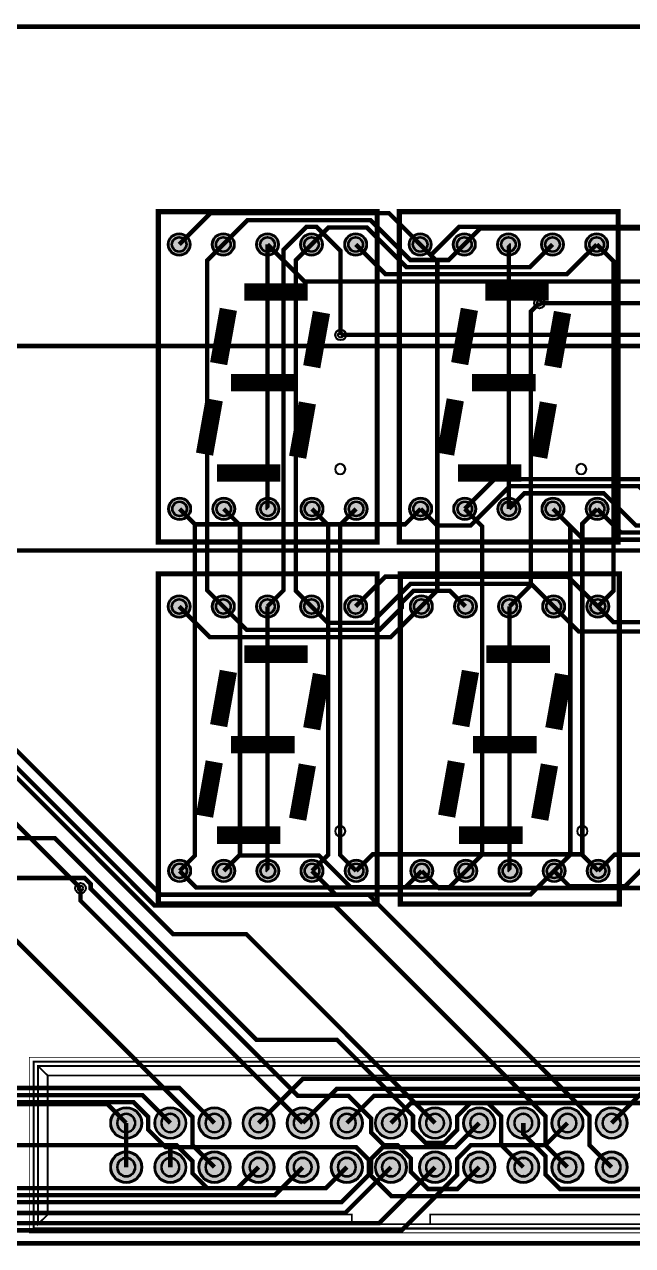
# Model space of a CAD drawing. Extents: x 229 to 5477, y -8 to 2758.
# Drawn here: x 2359 to 3738, y -8 to 2758 of the extents above; entities that cross this region are included whole.
import ezdxf

# ---------------------------------------------------------------- set-up
doc = ezdxf.new("R2010")
doc.units = 9
for name, color, linetype, true_color in [('BoardOutLine', 7, 'Continuous', 0xff00ff), ('BottomLayer', 7, 'Continuous', 0x0000ff), ('BottomSilkLayer', 7, 'Continuous', 0x66cc33), ('Document', 7, 'Continuous', 0xffffff), ('Hole', 7, 'Continuous', 0x222222), ('Mechanical', 7, 'Continuous', 0xf022f0), ('Multi-Layer', 7, 'Continuous', 0xc0c0c0), ('TopLayer', 7, 'Continuous', 0xff0000), ('TopPasteMaskLayer', 7, 'Continuous', 0x808080), ('TopSilkLayer', 7, 'Continuous', 0xffcc00), ('TopSolderMaskLayer', 7, 'Continuous', 0x800080)]:
    doc.layers.add(name, color=color, linetype=linetype, true_color=true_color)

msp = doc.modelspace()

# ---------------------------------------------------------------- hatches: boundary and pattern name
at = {"layer": 'Multi-Layer'}
for points in [[(2686.4, 2260, 1), (2733.6, 2260, 1)], [(2786.4, 2260, 1), (2833.6, 2260, 1)], [(2886.4, 2260, 1), (2933.6, 2260, 1)], [(2986.4, 2260, 1), (3033.6, 2260, 1)], [(3086.4, 2260, 1), (3133.6, 2260, 1)], [(3232.6, 2260, 1), (3279.9, 2260, 1)], [(3332.6, 2260, 1), (3379.9, 2260, 1)], [(3432.6, 2260, 1), (3479.9, 2260, 1)], [(3532.6, 2260, 1), (3579.9, 2260, 1)], [(3632.6, 2260, 1), (3679.9, 2260, 1)], [(2687.4, 1661, 1), (2734.6, 1661, 1)], [(2787.4, 1661, 1), (2834.6, 1661, 1)], [(2887.4, 1661, 1), (2934.6, 1661, 1)], [(2987.4, 1661, 1), (3034.6, 1661, 1)], [(3087.4, 1661, 1), (3134.6, 1661, 1)], [(3233.6, 1661, 1), (3280.9, 1661, 1)], [(3333.6, 1661, 1), (3380.9, 1661, 1)], [(3433.6, 1661, 1), (3480.9, 1661, 1)], [(3533.6, 1661, 1), (3580.9, 1661, 1)], [(3633.6, 1661, 1), (3680.9, 1661, 1)], [(2686.4, 1440, 1), (2733.6, 1440, 1)], [(2786.4, 1440, 1), (2833.6, 1440, 1)], [(2886.4, 1440, 1), (2933.6, 1440, 1)], [(2986.4, 1440, 1), (3033.6, 1440, 1)], [(3086.4, 1440, 1), (3133.6, 1440, 1)], [(3235.1, 1440, 1), (3282.4, 1440, 1)], [(3335.1, 1440, 1), (3382.4, 1440, 1)], [(3435.1, 1440, 1), (3482.4, 1440, 1)], [(3535.1, 1440, 1), (3582.4, 1440, 1)], [(3635.1, 1440, 1), (3682.4, 1440, 1)], [(2687.4, 841, 1), (2734.6, 841, 1)], [(2787.4, 841, 1), (2834.6, 841, 1)], [(2887.4, 841, 1), (2934.6, 841, 1)], [(2987.4, 841, 1), (3034.6, 841, 1)], [(3087.4, 841, 1), (3134.6, 841, 1)], [(3236.1, 841, 1), (3283.4, 841, 1)], [(3336.1, 841, 1), (3383.4, 841, 1)], [(3436.1, 841, 1), (3483.4, 841, 1)], [(3536.1, 841, 1), (3583.4, 841, 1)], [(3636.1, 841, 1), (3683.4, 841, 1)], [(2556, 270, 1), (2624, 270, 1)], [(2656, 270, 1), (2724, 270, 1)], [(2756, 270, 1), (2824, 270, 1)], [(2856, 270, 1), (2924, 270, 1)], [(2956, 270, 1), (3024, 270, 1)], [(3056, 270, 1), (3124, 270, 1)], [(3156, 270, 1), (3224, 270, 1)], [(3256, 270, 1), (3324, 270, 1)], [(3356, 270, 1), (3424, 270, 1)], [(3456, 270, 1), (3524, 270, 1)], [(3556, 270, 1), (3624, 270, 1)], [(3656, 270, 1), (3724, 270, 1)], [(2556, 170, 1), (2624, 170, 1)], [(2656, 170, 1), (2724, 170, 1)], [(2756, 170, 1), (2824, 170, 1)], [(2856, 170, 1), (2924, 170, 1)], [(2956, 170, 1), (3024, 170, 1)], [(3056, 170, 1), (3124, 170, 1)], [(3156, 170, 1), (3224, 170, 1)], [(3256, 170, 1), (3324, 170, 1)], [(3356, 170, 1), (3424, 170, 1)], [(3456, 170, 1), (3524, 170, 1)], [(3556, 170, 1), (3624, 170, 1)], [(3656, 170, 1), (3724, 170, 1)]]:
    msp.add_hatch(color=256, dxfattribs=at).paths.add_polyline_path(points)
at = {"layer": 'TopPasteMaskLayer'}
for points in [[(2686.4, 2260, 1), (2733.6, 2260, 1)], [(2786.4, 2260, 1), (2833.6, 2260, 1)], [(2886.4, 2260, 1), (2933.6, 2260, 1)], [(2986.4, 2260, 1), (3033.6, 2260, 1)], [(3086.4, 2260, 1), (3133.6, 2260, 1)], [(3232.6, 2260, 1), (3279.9, 2260, 1)], [(3332.6, 2260, 1), (3379.9, 2260, 1)], [(3432.6, 2260, 1), (3479.9, 2260, 1)], [(3532.6, 2260, 1), (3579.9, 2260, 1)], [(3632.6, 2260, 1), (3679.9, 2260, 1)], [(2687.4, 1661, 1), (2734.6, 1661, 1)], [(2787.4, 1661, 1), (2834.6, 1661, 1)], [(2887.4, 1661, 1), (2934.6, 1661, 1)], [(2987.4, 1661, 1), (3034.6, 1661, 1)], [(3087.4, 1661, 1), (3134.6, 1661, 1)], [(3233.6, 1661, 1), (3280.9, 1661, 1)], [(3333.6, 1661, 1), (3380.9, 1661, 1)], [(3433.6, 1661, 1), (3480.9, 1661, 1)], [(3533.6, 1661, 1), (3580.9, 1661, 1)], [(3633.6, 1661, 1), (3680.9, 1661, 1)], [(2686.4, 1440, 1), (2733.6, 1440, 1)], [(2786.4, 1440, 1), (2833.6, 1440, 1)], [(2886.4, 1440, 1), (2933.6, 1440, 1)], [(2986.4, 1440, 1), (3033.6, 1440, 1)], [(3086.4, 1440, 1), (3133.6, 1440, 1)], [(3235.1, 1440, 1), (3282.4, 1440, 1)], [(3335.1, 1440, 1), (3382.4, 1440, 1)], [(3435.1, 1440, 1), (3482.4, 1440, 1)], [(3535.1, 1440, 1), (3582.4, 1440, 1)], [(3635.1, 1440, 1), (3682.4, 1440, 1)], [(2687.4, 841, 1), (2734.6, 841, 1)], [(2787.4, 841, 1), (2834.6, 841, 1)], [(2887.4, 841, 1), (2934.6, 841, 1)], [(2987.4, 841, 1), (3034.6, 841, 1)], [(3087.4, 841, 1), (3134.6, 841, 1)], [(3236.1, 841, 1), (3283.4, 841, 1)], [(3336.1, 841, 1), (3383.4, 841, 1)], [(3436.1, 841, 1), (3483.4, 841, 1)], [(3536.1, 841, 1), (3583.4, 841, 1)], [(3636.1, 841, 1), (3683.4, 841, 1)], [(2556, 270, 1), (2624, 270, 1)], [(2656, 270, 1), (2724, 270, 1)], [(2756, 270, 1), (2824, 270, 1)], [(2856, 270, 1), (2924, 270, 1)], [(2956, 270, 1), (3024, 270, 1)], [(3056, 270, 1), (3124, 270, 1)], [(3156, 270, 1), (3224, 270, 1)], [(3256, 270, 1), (3324, 270, 1)], [(3356, 270, 1), (3424, 270, 1)], [(3456, 270, 1), (3524, 270, 1)], [(3556, 270, 1), (3624, 270, 1)], [(3656, 270, 1), (3724, 270, 1)], [(2556, 170, 1), (2624, 170, 1)], [(2656, 170, 1), (2724, 170, 1)], [(2756, 170, 1), (2824, 170, 1)], [(2856, 170, 1), (2924, 170, 1)], [(2956, 170, 1), (3024, 170, 1)], [(3056, 170, 1), (3124, 170, 1)], [(3156, 170, 1), (3224, 170, 1)], [(3256, 170, 1), (3324, 170, 1)], [(3356, 170, 1), (3424, 170, 1)], [(3456, 170, 1), (3524, 170, 1)], [(3556, 170, 1), (3624, 170, 1)], [(3656, 170, 1), (3724, 170, 1)]]:
    msp.add_hatch(color=256, dxfattribs=at).paths.add_polyline_path(points)
at = {"layer": 'TopSolderMaskLayer'}
for points in [[(2684.4, 2260, 1), (2735.6, 2260, 1)], [(2784.4, 2260, 1), (2835.6, 2260, 1)], [(2884.4, 2260, 1), (2935.6, 2260, 1)], [(2984.4, 2260, 1), (3035.6, 2260, 1)], [(3084.4, 2260, 1), (3135.6, 2260, 1)], [(3230.6, 2260, 1), (3281.9, 2260, 1)], [(3330.6, 2260, 1), (3381.9, 2260, 1)], [(3430.6, 2260, 1), (3481.9, 2260, 1)], [(3530.6, 2260, 1), (3581.9, 2260, 1)], [(3630.6, 2260, 1), (3681.9, 2260, 1)], [(2685.4, 1661, 1), (2736.6, 1661, 1)], [(2785.4, 1661, 1), (2836.6, 1661, 1)], [(2885.4, 1661, 1), (2936.6, 1661, 1)], [(2985.4, 1661, 1), (3036.6, 1661, 1)], [(3085.4, 1661, 1), (3136.6, 1661, 1)], [(3231.6, 1661, 1), (3282.9, 1661, 1)], [(3331.6, 1661, 1), (3382.9, 1661, 1)], [(3431.6, 1661, 1), (3482.9, 1661, 1)], [(3531.6, 1661, 1), (3582.9, 1661, 1)], [(3631.6, 1661, 1), (3682.9, 1661, 1)], [(2684.4, 1440, 1), (2735.6, 1440, 1)], [(2784.4, 1440, 1), (2835.6, 1440, 1)], [(2884.4, 1440, 1), (2935.6, 1440, 1)], [(2984.4, 1440, 1), (3035.6, 1440, 1)], [(3084.4, 1440, 1), (3135.6, 1440, 1)], [(3233.1, 1440, 1), (3284.4, 1440, 1)], [(3333.1, 1440, 1), (3384.4, 1440, 1)], [(3433.1, 1440, 1), (3484.4, 1440, 1)], [(3533.1, 1440, 1), (3584.4, 1440, 1)], [(3633.1, 1440, 1), (3684.4, 1440, 1)], [(2685.4, 841, 1), (2736.6, 841, 1)], [(2785.4, 841, 1), (2836.6, 841, 1)], [(2885.4, 841, 1), (2936.6, 841, 1)], [(2985.4, 841, 1), (3036.6, 841, 1)], [(3085.4, 841, 1), (3136.6, 841, 1)], [(3234.1, 841, 1), (3285.4, 841, 1)], [(3334.1, 841, 1), (3385.4, 841, 1)], [(3434.1, 841, 1), (3485.4, 841, 1)], [(3534.1, 841, 1), (3585.4, 841, 1)], [(3634.1, 841, 1), (3685.4, 841, 1)], [(2554, 270, 1), (2626, 270, 1)], [(2654, 270, 1), (2726, 270, 1)], [(2754, 270, 1), (2826, 270, 1)], [(2854, 270, 1), (2926, 270, 1)], [(2954, 270, 1), (3026, 270, 1)], [(3054, 270, 1), (3126, 270, 1)], [(3154, 270, 1), (3226, 270, 1)], [(3254, 270, 1), (3326, 270, 1)], [(3354, 270, 1), (3426, 270, 1)], [(3454, 270, 1), (3526, 270, 1)], [(3554, 270, 1), (3626, 270, 1)], [(3654, 270, 1), (3726, 270, 1)], [(2554, 170, 1), (2626, 170, 1)], [(2654, 170, 1), (2726, 170, 1)], [(2754, 170, 1), (2826, 170, 1)], [(2854, 170, 1), (2926, 170, 1)], [(2954, 170, 1), (3026, 170, 1)], [(3054, 170, 1), (3126, 170, 1)], [(3154, 170, 1), (3226, 170, 1)], [(3254, 170, 1), (3326, 170, 1)], [(3354, 170, 1), (3426, 170, 1)], [(3454, 170, 1), (3526, 170, 1)], [(3554, 170, 1), (3626, 170, 1)], [(3654, 170, 1), (3726, 170, 1)]]:
    msp.add_hatch(color=256, dxfattribs=at).paths.add_polyline_path(points)

# ---------------------------------------------------------------- linework, layer by layer
at = {"layer": 'BoardOutLine', "const_width": 10}
msp.add_lwpolyline([(275.6, 2753.3), (5472.4, 2753.3), (5472.4, -2.6), (275.6, -2.6), (275.6, 2753.3)], close=True, dxfattribs=at)
at = {"layer": 'BottomLayer', "const_width": 10}
for points in [[(2910, 1440), (2946.3, 1476.3), (2946.3, 2247.5), (2998.8, 2299.9), (3021, 2299.9), (3075.9, 2245), (3075.9, 2055)], [(3280.6, 2235.7), (3344.8, 2300), (3762.5, 2300), (3802.5, 2260)], [(2810, 1440), (2773.3, 1476.7), (2773.3, 2223.3), (2810, 2260)], [(2911, 1661), (2910, 1662), (2910, 2260)], [(3010, 1440), (2974.3, 1475.7), (2974.3, 2224.3), (3010, 2260)], [(3280.6, 2235.7), (3256.3, 2260)], [(3258.8, 1440), (3295.1, 1476.4), (3295.1, 2221.1), (3280.6, 2235.7)], [(3457.3, 1661), (3457.3, 2259), (3456.3, 2260)], [(3658.8, 1440), (3694.6, 1475.8), (3694.6, 2221.7), (3656.3, 2260)], [(3690, 270), (3789.6, 369.6), (3935, 369.6), (4501, 935.6), (4501, 1497.3), (4549.9, 1546.2), (4549.9, 1963.1), (4544.3, 1968.7), (4544.3, 2195.2), (4580.5, 2231.4)], [(3458.8, 1440), (3507.3, 1488.5), (3507.3, 2108.1), (3526.3, 2127.1)], [(3490, 270), (3490, 245), (3540, 195), (3540, 153.8), (3573.2, 120.5), (3899.4, 120.5), (4160.5, 381.7), (4596.4, 381.7), (5044.8, 830.1), (5044.8, 884), (4967.8, 961), (4967.8, 1756.5), (4986.7, 1775.4)], [(2711, 841), (2745.5, 875.5), (2745.5, 1626.5), (2711, 1661)], [(2811, 841), (2847.8, 877.7), (2847.8, 1624.2), (2811, 1661)], [(3011, 841), (3047.8, 877.7), (3047.8, 1624.2), (3011, 1661)], [(3111, 841), (3074.9, 877.1), (3074.9, 1624.9), (3111, 1661)], [(3359.8, 841), (3396.5, 877.8), (3396.5, 1621.7), (3357.3, 1661)], [(3557.3, 1661), (3596.5, 1621.7), (3596.5, 877.8), (3559.8, 841)], [(3657.3, 1661), (3623.8, 1627.5), (3623.8, 877), (3659.8, 841)], [(3690, 170), (3640, 220), (3640, 286.3), (3139, 787.3), (2668.1, 787.3), (1840.5, 1615), (454.5, 1615)], [(2911, 841), (2910, 842), (2910, 1440)], [(3459.8, 841), (3458.8, 842), (3458.8, 1440)], [(3590, 170), (3540, 220), (3540, 285.5), (3062.6, 762.9), (2654.1, 762.9), (2002, 1415), (454.5, 1415)], [(3290, 270), (2862.3, 697.7), (2696.6, 697.7), (2147.7, 1246.6), (1609.2, 1246.6)], [(454.5, 915), (454.5, 915), (2428.6, 915), (2884.9, 458.6), (3067.6, 458.6), (3240, 286.3), (3240, 253.5), (3268.6, 224.9), (3310.6, 224.9), (3340, 254.3), (3340, 285), (3370.1, 315.1), (3410.1, 315.1), (3440, 285.2), (3440, 220), (3490, 170)], [(3659.8, 841), (3696.7, 877.9), (3822.5, 877.9), (3894.1, 806.3), (4173.8, 806.3), (4208.5, 841)], [(454.5, 815), (464.4, 824.9), (2495.9, 824.9), (2509.4, 811.4), (2509.4, 801), (2978.7, 331.7), (3093.9, 331.7), (3144.9, 280.7), (3144.9, 248.6), (3173.5, 220), (3204.9, 220), (3235.1, 189.7), (3235.1, 159.5), (3274.1, 120.5), (3340.5, 120.5), (3390, 170)], [(2711, 841), (2748.5, 803.5), (3222.2, 803.5), (3259.8, 841)], [(3808.5, 802.3), (3298.5, 802.3), (3259.8, 841)], [(2486.3, 801.8), (2486.3, 773.7), (2990, 270)], [(1275, 220), (1320.1, 174.9), (1393.2, 174.9), (1425, 206.7), (1425, 236.5), (1521.8, 333.2), (2626.8, 333.2), (2690, 270)], [(1375, 220), (1504.4, 349.4), (2710.6, 349.4), (2790, 270)], [(1175, 220), (1236.3, 158.7), (1481.8, 158.7), (1532.9, 209.8), (1532.9, 255.6), (1594.5, 317.1), (2606.6, 317.1), (2640, 283.8), (2640, 254.6), (2679.5, 215.1), (2690, 215.1)], [(2590, 270), (2590, 170)], [(2690, 170), (2690, 215.1)], [(4380, 177.9), (4306.5, 104.4), (3191.3, 104.4), (3140, 155.7), (3140, 186.5), (3111.4, 215.1), (2690, 215.1)], [(2132.1, 170), (2179.4, 122.7), (3042.7, 122.7), (3090, 170)]]:
    msp.add_lwpolyline(points, dxfattribs=at)
at = {"layer": 'BottomSilkLayer', "const_width": 4.72}
msp.add_lwpolyline([(3999.8, 409), (2380.2, 409), (2380.2, 31), (3999.8, 31), (3999.8, 409)], close=True, dxfattribs=at)
at = {"layer": 'Document', "const_width": 3.94}
for points in [[(3278.6, 40.9), (3278.6, 62.5), (3968.7, 62.5), (3990, 40.9), (3990, 399.1), (2390, 399.1), (2390, 40.9), (2412, 62.5), (3101.4, 62.5), (3101.4, 40.9)], [(2390, 399.1), (2412, 377.5)], [(3968.7, 62.5), (3968.7, 377.5), (2412, 377.5), (2412, 62.5)], [(3990, 40.9), (2390, 40.9)]]:
    msp.add_lwpolyline(points, dxfattribs=at)
at = {"layer": 'Hole'}
for centre in [(3526.3, 2127.1), (3075.9, 2055), (2486.3, 801.8)]:
    msp.add_circle(centre, 6, dxfattribs=at)
at = {"layer": 'Mechanical', "const_width": 1.97}
msp.add_lwpolyline([(4009.7, 418.8), (2370.3, 418.8), (2370.3, 21.2), (4009.7, 21.2), (4009.7, 418.8)], close=True, dxfattribs=at)
at = {"layer": 'Multi-Layer'}
for points in [[(2589.9, 290), (2590.1, 290)], [(2689.9, 290), (2690.1, 290)], [(2789.9, 290), (2790.1, 290)], [(2889.9, 290), (2890.1, 290)], [(2989.9, 290), (2990.1, 290)], [(3089.9, 290), (3090.1, 290)], [(3189.9, 290), (3190.1, 290)], [(3289.9, 290), (3290.1, 290)], [(3389.9, 290), (3390.1, 290)], [(3489.9, 290), (3490.1, 290)], [(3589.9, 290), (3590.1, 290)], [(3689.9, 290), (3690.1, 290)], [(2589.9, 250), (2590.1, 250)], [(2689.9, 250), (2690.1, 250)], [(2789.9, 250), (2790.1, 250)], [(2889.9, 250), (2890.1, 250)], [(2989.9, 250), (2990.1, 250)], [(3089.9, 250), (3090.1, 250)], [(3189.9, 250), (3190.1, 250)], [(3289.9, 250), (3290.1, 250)], [(3389.9, 250), (3390.1, 250)], [(3489.9, 250), (3490.1, 250)], [(3589.9, 250), (3590.1, 250)], [(3689.9, 250), (3690.1, 250)], [(2589.9, 190), (2590.1, 190)], [(2689.9, 190), (2690.1, 190)], [(2789.9, 190), (2790.1, 190)], [(2889.9, 190), (2890.1, 190)], [(2989.9, 190), (2990.1, 190)], [(3089.9, 190), (3090.1, 190)], [(3189.9, 190), (3190.1, 190)], [(3289.9, 190), (3290.1, 190)], [(3389.9, 190), (3390.1, 190)], [(3489.9, 190), (3490.1, 190)], [(3589.9, 190), (3590.1, 190)], [(3689.9, 190), (3690.1, 190)], [(2589.9, 150), (2590.1, 150)], [(2689.9, 150), (2690.1, 150)], [(2789.9, 150), (2790.1, 150)], [(2889.9, 150), (2890.1, 150)], [(2989.9, 150), (2990.1, 150)], [(3089.9, 150), (3090.1, 150)], [(3189.9, 150), (3190.1, 150)], [(3289.9, 150), (3290.1, 150)], [(3389.9, 150), (3390.1, 150)], [(3489.9, 150), (3490.1, 150)], [(3589.9, 150), (3590.1, 150)], [(3689.9, 150), (3690.1, 150)]]:
    msp.add_lwpolyline(points, close=True, dxfattribs=at)
for centre, radius in [((2710, 2260), 23.6), ((2710, 2260), 15.7), ((2810, 2260), 23.6), ((2810, 2260), 15.7), ((2910, 2260), 23.6), ((2910, 2260), 15.7), ((3010, 2260), 23.6), ((3010, 2260), 15.7), ((3110, 2260), 23.6), ((3110, 2260), 15.7), ((3256.2, 2260), 23.6), ((3256.2, 2260), 15.7), ((3356.2, 2260), 23.6), ((3356.2, 2260), 15.7), ((3456.2, 2260), 23.6), ((3456.2, 2260), 15.7), ((3556.2, 2260), 23.6), ((3556.2, 2260), 15.7), ((3656.2, 2260), 23.6), ((3656.2, 2260), 15.7), ((3526.3, 2127.1), 12), ((3075.9, 2055), 12), ((2711, 1661), 23.6), ((2711, 1661), 15.7), ((2811, 1661), 23.6), ((2811, 1661), 15.7), ((2911, 1661), 23.6), ((2911, 1661), 15.7), ((3011, 1661), 23.6), ((3011, 1661), 15.7), ((3111, 1661), 23.6), ((3111, 1661), 15.7), ((3257.2, 1661), 23.6), ((3257.2, 1661), 15.7), ((3357.2, 1661), 23.6), ((3357.2, 1661), 15.7), ((3457.2, 1661), 23.6), ((3457.2, 1661), 15.7), ((3557.2, 1661), 23.6), ((3557.2, 1661), 15.7), ((3657.2, 1661), 23.6), ((3657.2, 1661), 15.7), ((2710, 1440), 23.6), ((2710, 1440), 15.7), ((2810, 1440), 23.6), ((2810, 1440), 15.7), ((2910, 1440), 23.6), ((2910, 1440), 15.7), ((3010, 1440), 23.6), ((3010, 1440), 15.7), ((3110, 1440), 23.6), ((3110, 1440), 15.7), ((3258.8, 1440), 23.6), ((3258.8, 1440), 15.7), ((3358.8, 1440), 23.6), ((3358.8, 1440), 15.7), ((3458.8, 1440), 23.6), ((3458.8, 1440), 15.7), ((3558.8, 1440), 23.6), ((3558.8, 1440), 15.7), ((3658.8, 1440), 23.6), ((3658.8, 1440), 15.7), ((2711, 841), 23.6), ((2811, 841), 23.6), ((2911, 841), 23.6), ((3011, 841), 23.6), ((3111, 841), 23.6), ((3259.8, 841), 23.6), ((3359.8, 841), 23.6), ((3459.8, 841), 23.6), ((3559.8, 841), 23.6), ((3659.8, 841), 23.6), ((2711, 841), 15.7), ((2811, 841), 15.7), ((2911, 841), 15.7), ((3011, 841), 15.7), ((3111, 841), 15.7), ((3259.8, 841), 15.7), ((3359.8, 841), 15.7), ((3459.8, 841), 15.7), ((3559.8, 841), 15.7), ((3659.8, 841), 15.7), ((2486.3, 801.8), 12), ((2590, 270), 34), ((2690, 270), 34), ((2790, 270), 34), ((2890, 270), 34), ((2990, 270), 34), ((3090, 270), 34), ((3190, 270), 34), ((3290, 270), 34), ((3390, 270), 34), ((3490, 270), 34), ((3590, 270), 34), ((3690, 270), 34), ((2590, 170), 34), ((2690, 170), 34), ((2790, 170), 34), ((2890, 170), 34), ((2990, 170), 34), ((3090, 170), 34), ((3190, 170), 34), ((3290, 170), 34), ((3390, 170), 34), ((3490, 170), 34), ((3590, 170), 34), ((3690, 170), 34)]:
    msp.add_circle(centre, radius, dxfattribs=at)
for centre, start, end in [((2590.1, 270), 90, 270), ((2589.9, 270), 270, 90), ((2690.1, 270), 90, 270), ((2689.9, 270), 270, 90), ((2790.1, 270), 90, 270), ((2789.9, 270), 270, 90), ((2890.1, 270), 90, 270), ((2889.9, 270), 270, 90), ((2990.1, 270), 90, 270), ((2989.9, 270), 270, 90), ((3090.1, 270), 90, 270), ((3089.9, 270), 270, 90), ((3190.1, 270), 90, 270), ((3189.9, 270), 270, 90), ((3290.1, 270), 90, 270), ((3289.9, 270), 270, 90), ((3390.1, 270), 90, 270), ((3389.9, 270), 270, 90), ((3490.1, 270), 90, 270), ((3489.9, 270), 270, 90), ((3590.1, 270), 90, 270), ((3589.9, 270), 270, 90), ((3690.1, 270), 90, 270), ((3689.9, 270), 270, 90), ((2590.1, 170), 90, 270), ((2589.9, 170), 270, 90), ((2690.1, 170), 90, 270), ((2689.9, 170), 270, 90), ((2790.1, 170), 90, 270), ((2789.9, 170), 270, 90), ((2890.1, 170), 90, 270), ((2889.9, 170), 270, 90), ((2990.1, 170), 90, 270), ((2989.9, 170), 270, 90), ((3090.1, 170), 90, 270), ((3089.9, 170), 270, 90), ((3190.1, 170), 90, 270), ((3189.9, 170), 270, 90), ((3290.1, 170), 90, 270), ((3289.9, 170), 270, 90), ((3390.1, 170), 90, 270), ((3389.9, 170), 270, 90), ((3490.1, 170), 90, 270), ((3489.9, 170), 270, 90), ((3590.1, 170), 90, 270), ((3589.9, 170), 270, 90), ((3690.1, 170), 90, 270), ((3689.9, 170), 270, 90)]:
    msp.add_arc(centre, 20, start, end, dxfattribs=at)
at = {"layer": 'TopLayer', "const_width": 10}
for points in [[(2710, 2260), (2780.8, 2330.8), (3185.5, 2330.8), (3256.3, 2260)], [(2810, 2260), (2864.7, 2314.7), (3143.9, 2314.7), (3233.9, 2224.7), (3321, 2224.7), (3356.3, 2260)], [(4634, 2305), (4304.2, 2305), (4175.2, 2176), (2994, 2176), (2910, 2260)], [(3556.3, 2260), (3504.8, 2208.6), (3225.2, 2208.6), (3135.2, 2298.6), (3048.6, 2298.6), (3010, 2260)], [(3902.5, 2260), (3866.3, 2296.2), (3392.5, 2296.2), (3356.3, 2260)], [(3656.3, 2260), (3588.7, 2192.5), (3177.5, 2192.5), (3110, 2260)], [(4634, 2255), (4356.7, 2255), (4228.8, 2127.1), (3526.3, 2127.1)], [(4680.1, 2030), (2148.5, 2030), (1977, 2201.5)], [(4634, 2055), (3075.9, 2055)], [(3457.3, 1661), (3492.4, 1696.2), (3672.5, 1696.2), (3745.3, 1623.4), (3916.8, 1623.4), (4148.4, 1855), (4634, 1855)], [(2188, 1566.5), (4609.3, 1566.5), (4767, 1724.2)], [(3257.3, 1661), (3294.8, 1623.4), (3370.6, 1623.4), (3459.4, 1712.3), (3752.2, 1712.3), (3803.5, 1661)], [(3357.3, 1661), (3424.6, 1728.4), (3836.1, 1728.4), (3903.5, 1661)], [(4203.5, 1661), (4168.4, 1696.1), (4087.8, 1696.1), (3998.9, 1607.3), (3711, 1607.3), (3657.3, 1661)], [(2711, 1661), (2746, 1626), (3222.2, 1626), (3257.3, 1661)], [(3557.3, 1661), (3627.1, 1591.2), (4033.7, 1591.2), (4103.5, 1661)], [(3010, 1440), (3047, 1403), (3145.8, 1403), (3234.1, 1491.3), (3507.5, 1491.3), (3558.8, 1440)], [(3110, 1440), (3177.4, 1507.4), (3591.3, 1507.4), (3658.8, 1440)], [(2810, 1440), (2863.2, 1386.8), (3163.9, 1386.8), (3214.2, 1437.2), (3214.2, 1448.6), (3240.8, 1475.2), (3323.6, 1475.2), (3358.8, 1440)], [(4207.5, 1440), (4169.7, 1477.8), (4094.5, 1477.8), (4021.1, 1404.5), (3694.3, 1404.5), (3658.8, 1440)], [(2710, 1440), (2779.3, 1370.7), (3189.5, 1370.7), (3258.8, 1440)], [(4107.5, 1440), (4050.8, 1383.3), (3615.4, 1383.3), (3558.8, 1440)], [(1545.1, 1145.7), (1645.4, 1145.7), (1670.4, 1170.8), (2117.4, 1170.8), (2486.3, 801.8)], [(1764.9, 942.7), (2081.4, 942.7), (2740, 284), (2740, 220), (2790, 170)], [(2811, 841), (2846.1, 876.1), (3026.8, 876.1), (3099.1, 803.8), (3322.5, 803.8), (3359.8, 841)], [(3111, 841), (3148.5, 878.5), (3622.3, 878.5), (3659.8, 841)], [(4108.5, 841), (4073.8, 875.7), (3789.9, 875.7), (3720.5, 806.3), (3594.5, 806.3), (3559.8, 841)], [(4599.2, 832.2), (4137.1, 370.1), (2990.1, 370.1), (2890, 270)], [(3559.8, 841), (3506.4, 787.6), (3064.4, 787.6), (3011, 841)], [(3290, 170), (3163.1, 43.1), (1917.7, 43.1), (1439.6, 521.1), (931.1, 521.1)], [(2990, 270), (3067.6, 347.6), (4782.4, 347.6), (4910, 220)], [(4710, 220), (4752.1, 177.9), (4827.9, 177.9), (4852.4, 202.4), (4852.4, 239.6), (4760.5, 331.5), (3151.5, 331.5), (3090, 270)], [(1990, 270), (2032.5, 312.5), (2547.5, 312.5), (2590, 270)], [(3190, 270), (3235.4, 315.4), (4714.6, 315.4), (4810, 220)], [(3590, 270), (3540, 220), (3371.3, 220), (3340, 188.7), (3340, 152.4), (3214.6, 27), (1668, 27), (1475, 220)], [(3390, 270), (3335.1, 215.1), (3171.2, 215.1), (3144.9, 188.8), (3144.9, 157.5), (3077.8, 90.5), (1905, 90.5)], [(1890, 170), (1940, 220), (2703.8, 220), (2740, 183.8), (2740, 156.2), (2773.5, 122.7), (2842.7, 122.7), (2890, 170)], [(3190, 170), (3086.2, 66.2), (1927.6, 66.2)], [(1990, 170), (2053.4, 106.6), (2926.6, 106.6), (2990, 170)]]:
    msp.add_lwpolyline(points, dxfattribs=at)
at = {"layer": 'TopPasteMaskLayer'}
for points in [[(2589.9, 290), (2590.1, 290)], [(2689.9, 290), (2690.1, 290)], [(2789.9, 290), (2790.1, 290)], [(2889.9, 290), (2890.1, 290)], [(2989.9, 290), (2990.1, 290)], [(3089.9, 290), (3090.1, 290)], [(3189.9, 290), (3190.1, 290)], [(3289.9, 290), (3290.1, 290)], [(3389.9, 290), (3390.1, 290)], [(3489.9, 290), (3490.1, 290)], [(3589.9, 290), (3590.1, 290)], [(3689.9, 290), (3690.1, 290)], [(2589.9, 250), (2590.1, 250)], [(2689.9, 250), (2690.1, 250)], [(2789.9, 250), (2790.1, 250)], [(2889.9, 250), (2890.1, 250)], [(2989.9, 250), (2990.1, 250)], [(3089.9, 250), (3090.1, 250)], [(3189.9, 250), (3190.1, 250)], [(3289.9, 250), (3290.1, 250)], [(3389.9, 250), (3390.1, 250)], [(3489.9, 250), (3490.1, 250)], [(3589.9, 250), (3590.1, 250)], [(3689.9, 250), (3690.1, 250)], [(2589.9, 190), (2590.1, 190)], [(2689.9, 190), (2690.1, 190)], [(2789.9, 190), (2790.1, 190)], [(2889.9, 190), (2890.1, 190)], [(2989.9, 190), (2990.1, 190)], [(3089.9, 190), (3090.1, 190)], [(3189.9, 190), (3190.1, 190)], [(3289.9, 190), (3290.1, 190)], [(3389.9, 190), (3390.1, 190)], [(3489.9, 190), (3490.1, 190)], [(3589.9, 190), (3590.1, 190)], [(3689.9, 190), (3690.1, 190)], [(2589.9, 150), (2590.1, 150)], [(2689.9, 150), (2690.1, 150)], [(2789.9, 150), (2790.1, 150)], [(2889.9, 150), (2890.1, 150)], [(2989.9, 150), (2990.1, 150)], [(3089.9, 150), (3090.1, 150)], [(3189.9, 150), (3190.1, 150)], [(3289.9, 150), (3290.1, 150)], [(3389.9, 150), (3390.1, 150)], [(3489.9, 150), (3490.1, 150)], [(3589.9, 150), (3590.1, 150)], [(3689.9, 150), (3690.1, 150)]]:
    msp.add_lwpolyline(points, close=True, dxfattribs=at)
for centre, radius in [((2710, 2260), 23.6), ((2710, 2260), 15.7), ((2810, 2260), 23.6), ((2810, 2260), 15.7), ((2910, 2260), 23.6), ((2910, 2260), 15.7), ((3010, 2260), 23.6), ((3010, 2260), 15.7), ((3110, 2260), 23.6), ((3110, 2260), 15.7), ((3256.2, 2260), 23.6), ((3256.2, 2260), 15.7), ((3356.2, 2260), 23.6), ((3356.2, 2260), 15.7), ((3456.2, 2260), 23.6), ((3456.2, 2260), 15.7), ((3556.2, 2260), 23.6), ((3556.2, 2260), 15.7), ((3656.2, 2260), 23.6), ((3656.2, 2260), 15.7), ((2711, 1661), 23.6), ((2711, 1661), 15.7), ((2811, 1661), 23.6), ((2811, 1661), 15.7), ((2911, 1661), 23.6), ((2911, 1661), 15.7), ((3011, 1661), 23.6), ((3011, 1661), 15.7), ((3111, 1661), 23.6), ((3111, 1661), 15.7), ((3257.2, 1661), 23.6), ((3257.2, 1661), 15.7), ((3357.2, 1661), 23.6), ((3357.2, 1661), 15.7), ((3457.2, 1661), 23.6), ((3457.2, 1661), 15.7), ((3557.2, 1661), 23.6), ((3557.2, 1661), 15.7), ((3657.2, 1661), 23.6), ((3657.2, 1661), 15.7), ((2710, 1440), 23.6), ((2710, 1440), 15.7), ((2810, 1440), 23.6), ((2810, 1440), 15.7), ((2910, 1440), 23.6), ((2910, 1440), 15.7), ((3010, 1440), 23.6), ((3010, 1440), 15.7), ((3110, 1440), 23.6), ((3110, 1440), 15.7), ((3258.8, 1440), 23.6), ((3258.8, 1440), 15.7), ((3358.8, 1440), 23.6), ((3358.8, 1440), 15.7), ((3458.8, 1440), 23.6), ((3458.8, 1440), 15.7), ((3558.8, 1440), 23.6), ((3558.8, 1440), 15.7), ((3658.8, 1440), 23.6), ((3658.8, 1440), 15.7), ((2711, 841), 23.6), ((2811, 841), 23.6), ((2911, 841), 23.6), ((3011, 841), 23.6), ((3111, 841), 23.6), ((3259.8, 841), 23.6), ((3359.8, 841), 23.6), ((3459.8, 841), 23.6), ((3559.8, 841), 23.6), ((3659.8, 841), 23.6), ((2711, 841), 15.7), ((2811, 841), 15.7), ((2911, 841), 15.7), ((3011, 841), 15.7), ((3111, 841), 15.7), ((3259.8, 841), 15.7), ((3359.8, 841), 15.7), ((3459.8, 841), 15.7), ((3559.8, 841), 15.7), ((3659.8, 841), 15.7), ((2590, 270), 34), ((2690, 270), 34), ((2790, 270), 34), ((2890, 270), 34), ((2990, 270), 34), ((3090, 270), 34), ((3190, 270), 34), ((3290, 270), 34), ((3390, 270), 34), ((3490, 270), 34), ((3590, 270), 34), ((3690, 270), 34), ((2590, 170), 34), ((2690, 170), 34), ((2790, 170), 34), ((2890, 170), 34), ((2990, 170), 34), ((3090, 170), 34), ((3190, 170), 34), ((3290, 170), 34), ((3390, 170), 34), ((3490, 170), 34), ((3590, 170), 34), ((3690, 170), 34)]:
    msp.add_circle(centre, radius, dxfattribs=at)
for centre, start, end in [((2590.1, 270), 90, 270), ((2589.9, 270), 270, 90), ((2690.1, 270), 90, 270), ((2689.9, 270), 270, 90), ((2790.1, 270), 90, 270), ((2789.9, 270), 270, 90), ((2890.1, 270), 90, 270), ((2889.9, 270), 270, 90), ((2990.1, 270), 90, 270), ((2989.9, 270), 270, 90), ((3090.1, 270), 90, 270), ((3089.9, 270), 270, 90), ((3190.1, 270), 90, 270), ((3189.9, 270), 270, 90), ((3290.1, 270), 90, 270), ((3289.9, 270), 270, 90), ((3390.1, 270), 90, 270), ((3389.9, 270), 270, 90), ((3490.1, 270), 90, 270), ((3489.9, 270), 270, 90), ((3590.1, 270), 90, 270), ((3589.9, 270), 270, 90), ((3690.1, 270), 90, 270), ((3689.9, 270), 270, 90), ((2590.1, 170), 90, 270), ((2589.9, 170), 270, 90), ((2690.1, 170), 90, 270), ((2689.9, 170), 270, 90), ((2790.1, 170), 90, 270), ((2789.9, 170), 270, 90), ((2890.1, 170), 90, 270), ((2889.9, 170), 270, 90), ((2990.1, 170), 90, 270), ((2989.9, 170), 270, 90), ((3090.1, 170), 90, 270), ((3089.9, 170), 270, 90), ((3190.1, 170), 90, 270), ((3189.9, 170), 270, 90), ((3290.1, 170), 90, 270), ((3289.9, 170), 270, 90), ((3390.1, 170), 90, 270), ((3389.9, 170), 270, 90), ((3490.1, 170), 90, 270), ((3489.9, 170), 270, 90), ((3590.1, 170), 90, 270), ((3589.9, 170), 270, 90), ((3690.1, 170), 90, 270), ((3689.9, 170), 270, 90)]:
    msp.add_arc(centre, 20, start, end, dxfattribs=at)
at = {"layer": 'TopSilkLayer', "const_width": 11.8}
for points in [[(3158.8, 2334), (3158.8, 1586), (2662.7, 1586), (2662.7, 2334), (3158.8, 2334)], [(3705, 2334), (3705, 1586), (3208.9, 1586), (3208.9, 2334), (3705, 2334)], [(3158.8, 1514), (3158.8, 766), (2662.7, 766), (2662.7, 1514), (3158.8, 1514)], [(3707.5, 1514), (3707.5, 766), (3211.4, 766), (3211.4, 1514), (3707.5, 1514)]]:
    msp.add_lwpolyline(points, close=True, dxfattribs=at)
at = {"layer": 'TopSilkLayer', "const_width": 39.4}
for points in [[(3001.5, 2152), (2857.5, 2152)], [(3547.8, 2152), (3403.8, 2152)], [(2799.5, 1990), (2821.5, 2113)], [(3345.8, 1990), (3367.8, 2113)], [(3010.5, 1983), (3032.5, 2106)], [(3556.8, 1983), (3578.8, 2106)], [(2971.5, 1947), (2827.5, 1947)], [(3517.8, 1947), (3373.8, 1947)], [(2767.5, 1785), (2789.5, 1908)], [(2978.5, 1778), (3000.5, 1901)], [(3313.8, 1785), (3335.8, 1908)], [(3524.8, 1778), (3546.8, 1901)], [(2939.5, 1742), (2795.5, 1742)], [(3485.8, 1742), (3341.8, 1742)], [(3001.5, 1332), (2857.5, 1332)], [(3550.2, 1332), (3406.2, 1332)], [(2799.5, 1170), (2821.5, 1293)], [(3010.5, 1163), (3032.5, 1286)], [(3348.2, 1170), (3370.2, 1293)], [(3559.2, 1163), (3581.2, 1286)], [(2971.5, 1127), (2827.5, 1127)], [(3520.2, 1127), (3376.2, 1127)], [(2767.5, 965), (2789.5, 1088)], [(3316.2, 965), (3338.2, 1088)], [(2978.5, 958), (3000.5, 1081)], [(3527.2, 958), (3549.2, 1081)], [(2939.5, 922), (2795.5, 922)], [(3488.2, 922), (3344.2, 922)]]:
    msp.add_lwpolyline(points, dxfattribs=at)
at = {"layer": 'TopSilkLayer'}
for centre in [(3074.9, 1751), (3621.2, 1751), (3074.9, 931), (3623.7, 931)]:
    msp.add_arc(centre, 11.7, 90.7375, 89.2625, dxfattribs=at)
at = {"layer": 'TopSolderMaskLayer'}
for points in [[(2589.9, 291.2), (2590.1, 291.2)], [(2689.9, 291.2), (2690.1, 291.2)], [(2789.9, 291.2), (2790.1, 291.2)], [(2889.9, 291.2), (2890.1, 291.2)], [(2989.9, 291.2), (2990.1, 291.2)], [(3089.9, 291.2), (3090.1, 291.2)], [(3189.9, 291.2), (3190.1, 291.2)], [(3289.9, 291.2), (3290.1, 291.2)], [(3389.9, 291.2), (3390.1, 291.2)], [(3489.9, 291.2), (3490.1, 291.2)], [(3589.9, 291.2), (3590.1, 291.2)], [(3689.9, 291.2), (3690.1, 291.2)], [(2589.9, 248.8), (2590.1, 248.8)], [(2689.9, 248.8), (2690.1, 248.8)], [(2789.9, 248.8), (2790.1, 248.8)], [(2889.9, 248.8), (2890.1, 248.8)], [(2989.9, 248.8), (2990.1, 248.8)], [(3089.9, 248.8), (3090.1, 248.8)], [(3189.9, 248.8), (3190.1, 248.8)], [(3289.9, 248.8), (3290.1, 248.8)], [(3389.9, 248.8), (3390.1, 248.8)], [(3489.9, 248.8), (3490.1, 248.8)], [(3589.9, 248.8), (3590.1, 248.8)], [(3689.9, 248.8), (3690.1, 248.8)], [(2589.9, 191.2), (2590.1, 191.2)], [(2689.9, 191.2), (2690.1, 191.2)], [(2789.9, 191.2), (2790.1, 191.2)], [(2889.9, 191.2), (2890.1, 191.2)], [(2989.9, 191.2), (2990.1, 191.2)], [(3089.9, 191.2), (3090.1, 191.2)], [(3189.9, 191.2), (3190.1, 191.2)], [(3289.9, 191.2), (3290.1, 191.2)], [(3389.9, 191.2), (3390.1, 191.2)], [(3489.9, 191.2), (3490.1, 191.2)], [(3589.9, 191.2), (3590.1, 191.2)], [(3689.9, 191.2), (3690.1, 191.2)], [(2589.9, 148.8), (2590.1, 148.8)], [(2689.9, 148.8), (2690.1, 148.8)], [(2789.9, 148.8), (2790.1, 148.8)], [(2889.9, 148.8), (2890.1, 148.8)], [(2989.9, 148.8), (2990.1, 148.8)], [(3089.9, 148.8), (3090.1, 148.8)], [(3189.9, 148.8), (3190.1, 148.8)], [(3289.9, 148.8), (3290.1, 148.8)], [(3389.9, 148.8), (3390.1, 148.8)], [(3489.9, 148.8), (3490.1, 148.8)], [(3589.9, 148.8), (3590.1, 148.8)], [(3689.9, 148.8), (3690.1, 148.8)]]:
    msp.add_lwpolyline(points, close=True, dxfattribs=at)
for centre, radius in [((2710, 2260), 25.6), ((2710, 2260), 17.1), ((2810, 2260), 25.6), ((2810, 2260), 17.1), ((2910, 2260), 25.6), ((2910, 2260), 17.1), ((3010, 2260), 25.6), ((3010, 2260), 17.1), ((3110, 2260), 25.6), ((3110, 2260), 17.1), ((3256.2, 2260), 25.6), ((3256.2, 2260), 17.1), ((3356.2, 2260), 25.6), ((3356.2, 2260), 17.1), ((3456.2, 2260), 25.6), ((3456.2, 2260), 17.1), ((3556.2, 2260), 25.6), ((3556.2, 2260), 17.1), ((3656.2, 2260), 25.6), ((3656.2, 2260), 17.1), ((2711, 1661), 25.6), ((2711, 1661), 17.1), ((2811, 1661), 25.6), ((2811, 1661), 17.1), ((2911, 1661), 25.6), ((2911, 1661), 17.1), ((3011, 1661), 25.6), ((3011, 1661), 17.1), ((3111, 1661), 25.6), ((3111, 1661), 17.1), ((3257.2, 1661), 25.6), ((3257.2, 1661), 17.1), ((3357.2, 1661), 25.6), ((3357.2, 1661), 17.1), ((3457.2, 1661), 25.6), ((3457.2, 1661), 17.1), ((3557.2, 1661), 25.6), ((3557.2, 1661), 17.1), ((3657.2, 1661), 25.6), ((3657.2, 1661), 17.1), ((2710, 1440), 25.6), ((2710, 1440), 17.1), ((2810, 1440), 25.6), ((2810, 1440), 17.1), ((2910, 1440), 25.6), ((2910, 1440), 17.1), ((3010, 1440), 25.6), ((3010, 1440), 17.1), ((3110, 1440), 25.6), ((3110, 1440), 17.1), ((3258.8, 1440), 25.6), ((3258.8, 1440), 17.1), ((3358.8, 1440), 25.6), ((3358.8, 1440), 17.1), ((3458.8, 1440), 25.6), ((3458.8, 1440), 17.1), ((3558.8, 1440), 25.6), ((3558.8, 1440), 17.1), ((3658.8, 1440), 25.6), ((3658.8, 1440), 17.1), ((2711, 841), 25.6), ((2711, 841), 17.1), ((2811, 841), 25.6), ((2811, 841), 17.1), ((2911, 841), 25.6), ((2911, 841), 17.1), ((3011, 841), 25.6), ((3011, 841), 17.1), ((3111, 841), 25.6), ((3111, 841), 17.1), ((3259.8, 841), 25.6), ((3259.8, 841), 17.1), ((3359.8, 841), 25.6), ((3359.8, 841), 17.1), ((3459.8, 841), 25.6), ((3459.8, 841), 17.1), ((3559.8, 841), 25.6), ((3559.8, 841), 17.1), ((3659.8, 841), 25.6), ((3659.8, 841), 17.1), ((2590, 270), 36), ((2690, 270), 36), ((2790, 270), 36), ((2890, 270), 36), ((2990, 270), 36), ((3090, 270), 36), ((3190, 270), 36), ((3290, 270), 36), ((3390, 270), 36), ((3490, 270), 36), ((3590, 270), 36), ((3690, 270), 36), ((2590, 170), 36), ((2690, 170), 36), ((2790, 170), 36), ((2890, 170), 36), ((2990, 170), 36), ((3090, 170), 36), ((3190, 170), 36), ((3290, 170), 36), ((3390, 170), 36), ((3490, 170), 36), ((3590, 170), 36), ((3690, 170), 36)]:
    msp.add_circle(centre, radius, dxfattribs=at)
for centre, start, end in [((2590.1, 270), 90, 270), ((2589.9, 270), 270, 90), ((2690.1, 270), 90, 270), ((2689.9, 270), 270, 90), ((2790.1, 270), 90, 270), ((2789.9, 270), 270, 90), ((2890.1, 270), 90, 270), ((2889.9, 270), 270, 90), ((2990.1, 270), 90, 270), ((2989.9, 270), 270, 90), ((3090.1, 270), 90, 270), ((3089.9, 270), 270, 90), ((3190.1, 270), 90, 270), ((3189.9, 270), 270, 90), ((3290.1, 270), 90, 270), ((3289.9, 270), 270, 90), ((3390.1, 270), 90, 270), ((3389.9, 270), 270, 90), ((3490.1, 270), 90, 270), ((3489.9, 270), 270, 90), ((3590.1, 270), 90, 270), ((3589.9, 270), 270, 90), ((3690.1, 270), 90, 270), ((3689.9, 270), 270, 90), ((2590.1, 170), 90, 270), ((2589.9, 170), 270, 90), ((2690.1, 170), 90, 270), ((2689.9, 170), 270, 90), ((2790.1, 170), 90, 270), ((2789.9, 170), 270, 90), ((2890.1, 170), 90, 270), ((2889.9, 170), 270, 90), ((2990.1, 170), 90, 270), ((2989.9, 170), 270, 90), ((3090.1, 170), 90, 270), ((3089.9, 170), 270, 90), ((3190.1, 170), 90, 270), ((3189.9, 170), 270, 90), ((3290.1, 170), 90, 270), ((3289.9, 170), 270, 90), ((3390.1, 170), 90, 270), ((3389.9, 170), 270, 90), ((3490.1, 170), 90, 270), ((3489.9, 170), 270, 90), ((3590.1, 170), 90, 270), ((3589.9, 170), 270, 90), ((3690.1, 170), 90, 270), ((3689.9, 170), 270, 90)]:
    msp.add_arc(centre, 21.2, start, end, dxfattribs=at)

doc.saveas('drawing.dxf')
